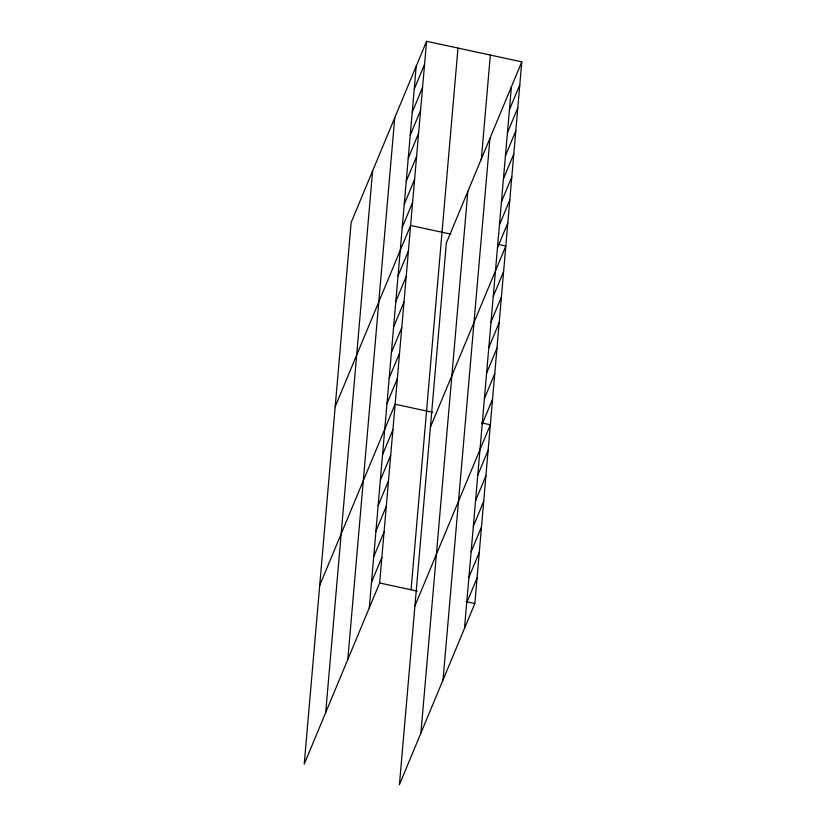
<?xml version="1.0" encoding="UTF-8"?>
<svg xmlns="http://www.w3.org/2000/svg" width="826" height="826" viewBox="0 0 826 826"><rect width="100%" height="100%" fill="white"/><g stroke="black" fill="none" stroke-linecap="round" stroke-linejoin="round"><path stroke-width="1.24" d="M325.692 712.58L372.619 170.889M347.808 659.447L394.745 117.757M369.284 607.874L416.211 66.183M426.567 41.3L351.153 222.462L304.226 764.153L379.64 583.001L426.567 41.3L521.774 61.847L474.847 603.538L399.433 784.7L446.36 242.999L521.774 61.847M411.059 589.774L457.986 48.084M420.899 733.127L467.836 191.425M481.269 159.945L490.355 55.063M443.025 679.994L489.952 138.293M464.491 628.421L511.418 86.72M414.218 89.198L424.574 64.325M412.226 112.222L422.582 87.339M410.223 135.247L420.579 110.364M408.23 158.272L418.586 133.389M406.237 181.286L416.593 156.413M404.244 204.311L414.6 179.428M402.252 227.336L412.608 202.453M335.201 406.64L410.605 225.477L450.748 234.14M398.039 275.894L408.395 251.011M395.83 301.428L406.185 276.555M393.62 326.972L403.976 302.089M391.4 352.506L401.756 327.623M389.191 378.04L399.547 353.167M386.981 403.584L397.337 378.7M509.425 109.744L519.781 84.861M507.432 132.769L517.788 107.886M319.714 585.397L395.127 404.234L432.762 412.36M505.429 155.794L515.785 130.911M382.552 454.651L392.908 429.778M503.437 178.808L513.793 153.935M380.342 480.195L390.698 455.312M501.444 201.833L511.8 176.95M378.132 505.729L388.488 480.846M499.451 224.858L509.807 199.975M375.913 531.263L386.269 506.39M497.459 247.872L507.814 222.999M373.703 556.807L384.059 531.923M430.408 427.176L505.822 246.024L498.274 244.393M371.493 582.34L381.849 557.457M493.246 296.441L503.602 271.558M491.036 321.975L501.392 297.092M488.827 347.509L499.183 322.636M486.607 373.053L496.963 348.169M484.397 398.586L494.753 373.703M482.188 424.12L492.544 399.247M414.92 605.943L490.334 424.781L481.537 422.881M477.758 475.198L488.114 450.315M475.549 500.732L485.905 475.859M473.339 526.276L483.695 501.392M471.13 551.809L481.486 526.926M468.91 577.343L479.266 552.47M466.7 602.887L477.056 578.004M379.64 583.001L417.285 591.117M466.05 601.638L474.847 603.538"/></g></svg>
